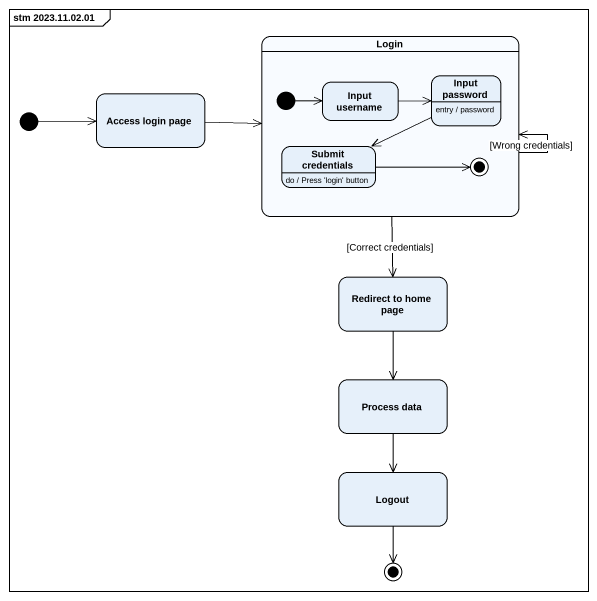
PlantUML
@startuml
mainframe stm 2023.11.02.01
hide empty description
state Login {
  state "Input username" as Input_username
  state "Input password" as Input_password
  Input_password : entry / password
  state "Submit credentials" as Submit_credentials
  Submit_credentials : do / Press 'login' button
  [*] -right-> Input_username
  Submit_credentials -right-> [*]
}
state "Access login page" as Access_login_page
state "Redirect to home page" as Redirect_to_home_page
state "Process data" as Process_data
state Logout
[*] -right-> Access_login_page
Login --> Login : [Wrong credentials]
Login --> Redirect_to_home_page : [Correct credentials]
Access_login_page -right-> Login
Input_username -right-> Input_password
Input_password -left-> Submit_credentials
Redirect_to_home_page --> Process_data
Process_data --> Logout
Logout --> [*]
@enduml
